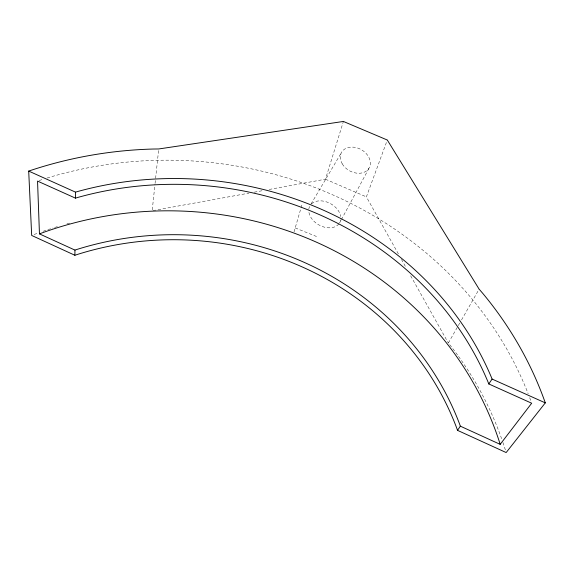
<?xml version="1.0" encoding="UTF-8"?>
<svg xmlns="http://www.w3.org/2000/svg" width="574" height="574" viewBox="0 0 574 574"><rect width="100%" height="100%" fill="white"/><g stroke="black" fill="none" stroke-linecap="round" stroke-linejoin="round"><path stroke-width="0.43" stroke-dasharray="2.87 2.15" d="M152.268 209.883L154.98 184.276M155.073 183.393L158.632 149.843M294.031 231.953L302.003 204.581M269.163 189.456L325.458 179.203L343.403 121.451M398.385 253.923L366.391 196.875L387.306 140.02M340.978 220.366L339.715 222.712A17.112 12.133 29.4 0 0 340.719 219.813M341.401 219.584L369.161 167.931M457.5 354.947A358.707 340.698 -7.7 0 0 451.638 347.127L448.344 343.001L459.774 322.997M461.539 319.919L479.125 289.145M311.065 203.985L341.351 152.727M153.057 210.608L248.937 193.144M254.21 192.182L263.007 190.575M295.201 227.928L317.616 236.933M325.458 179.203L366.391 196.875M401.448 259.391L406.27 267.986M410.654 275.8L448.344 343.001M34.124 234.515A358.707 340.698 -7.7 0 1 38.214 233.001M43.122 231.265A358.707 340.698 -7.7 0 1 52.966 228M54.609 227.483A358.707 340.698 -7.7 0 1 57.895 226.472M66.957 223.867A358.707 340.698 -7.7 0 1 70.25 222.985M458.54 356.397A358.707 340.698 -7.7 0 1 502.049 439.942M502.91 442.439A358.707 340.698 -7.7 0 1 505.644 450.848M39.118 180.552A380.885 349.451 2.4 0 1 43.115 179.26M47.125 178.012A380.885 349.451 2.4 0 1 528.18 393.764M529.687 397.696A380.885 349.451 2.4 0 1 531.151 401.656M338.861 223.975A17.112 12.133 29.4 0 1 322 226.393A17.112 12.133 29.4 0 1 308.934 212.466M308.819 209.223A17.112 12.133 29.4 0 1 309.709 206.281M311.546 203.835A17.112 12.133 29.4 0 1 328.558 202.672A17.112 12.133 29.4 0 1 340.719 216.549M342.283 163.913A15.85 12.09 29.4 0 0 368.314 169.187A15.85 12.09 29.4 0 0 355.399 147.446A15.85 12.09 29.4 0 0 342.283 163.913"/><path stroke-width="0.86" d="M74.893 255.272L31.678 235.44L28.7 171.081A396.641 363.414 2.5 0 1 153.079 149.032L158.725 148.96L343.403 121.451L387.306 140.02L479.125 289.145L482.799 293.414A396.641 363.414 2.5 0 1 545.3 402.876L506.16 452.549L457.528 430.356L456.746 428.147A302.613 285.149 -3.1 0 0 77.117 254.526L74.893 255.272L74.943 250.092L39.455 233.883L37.547 181.097L75.452 198.138L77.842 197.427A330.954 300.69 4.3 0 1 487.886 381.66L488.797 383.949L531.689 403.228L500.184 444.362L460.348 426.166L459.559 423.949A305.095 286.641 -2.1 0 0 77.181 249.36L74.943 250.092M75.452 198.138L75.51 192.147L28.7 171.081M457.528 430.356L460.348 426.166M488.797 383.949L492.09 379.055L491.165 376.759A334.032 302.211 4.8 0 0 77.913 191.443L75.51 192.147M39.455 233.883L40.926 233.317A350.714 331.743 -5.5 0 1 499.724 442.841L500.184 444.362M492.09 379.055L545.3 402.876"/></g></svg>
